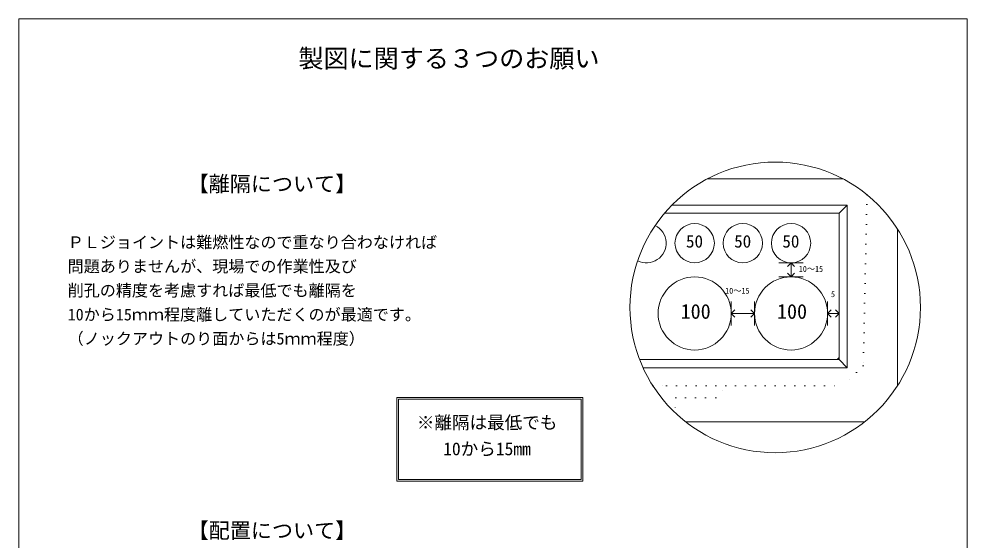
# Model space of a CAD drawing. Units: millimetres, scale not verified. Extents: x -4897 to 18483, y -2289 to 2289.
# Drawn here: x -4897 to -1837, y 607 to 2289 of the extents above; entities that cross this region are included whole.
import ezdxf
from ezdxf.enums import TextEntityAlignment as Align

# ---------------------------------------------------------------- set-up
doc = ezdxf.new("R2010")
doc.units = ezdxf.units.MM
doc.header["$LTSCALE"] = 10
doc.linetypes.add('USER5', pattern=[3.185, 0.01, -3.175])
for name, color, linetype, lineweight in [('0-2_waku', 7, 'Continuous', 18), ('0-3_gaikei', 7, 'Continuous', 18), ('0-4_kakure', 7, 'USER5', 18), ('0-5_sunpou', 7, 'Continuous', 5), ('0-7_hole', 7, 'Continuous', 18), ('0-8_uchigawa', 6, 'Continuous', 18), ('0-D_文字１', 7, 'Continuous', 18)]:
    doc.layers.add(name, color=color, linetype=linetype, lineweight=lineweight)
doc.styles.add('ＭＳ ゴシック', font='')
doc.styles.get('ＭＳ ゴシック').set_extended_font_data('MS Gothic')

# ---------------------------------------------------------------- blocks, each defined once
blk = doc.blocks.new('_Open90')
at = {"layer": '0-5_sunpou'}
blk.add_line((0, 0), (-1, 0), dxfattribs=at)
blk.add_lwpolyline([(-0.5, 0.5), (0, 0), (-0.5, -0.5)], dxfattribs=at)

msp = doc.modelspace()

# ---------------------------------------------------------------- linework, layer by layer
at = {"layer": '0-2_waku'}
for p, q in [((-4896.72, 2288.65), (-1836.72, 2288.65)), ((-4896.72, 2288.65), (-1836.72, 2288.65)), ((-4896.72, 2288.65), (-4896.72, -1986.35)), ((-1836.72, 2288.65), (-1836.72, -1986.35))]:
    msp.add_line(p, q, dxfattribs=at)
at = {"layer": '0-3_gaikei'}
for p, q in [((-2236.85, 1772.36), (-2674.98, 1772.36)), ((-2060.63, 1105.62), (-2060.63, 1609.99)), ((-2744.53, 988.28), (-2167.3, 988.28))]:
    msp.add_line(p, q, dxfattribs=at)
at = {"layer": '0-4_kakure'}
for p, q in [((-2850.75, 1104.92), (-2806.54, 1104.92)), ((-2806.54, 1104.92), (-2236.3, 1104.92)), ((-2806.54, 1104.92), (-2236.3, 1104.92)), ((-2776.8, 1066.04), (-2779.94, 1018.91)), ((-2776.8, 1066.04), (-2673.12, 1066.04))]:
    msp.add_line(p, q, dxfattribs=at)
for points in [[(-2159.64, 1721.22), (-2171.5, 1169.72), (-2236.3, 1104.92)], [(-2776.8, 1066.04), (-2647.2, 1066.04), (-2608.32, 1104.92)]]:
    msp.add_lwpolyline(points, dxfattribs=at)
at = {"layer": '0-5_sunpou', "color": 150, "lineweight": 18}
for p, q in [((-2443.66, 1501.49), (-2365.9, 1501.49)), ((-2443.66, 1456.13), (-2365.9, 1456.13)), ((-2597.89, 1377.08), (-2597.89, 1299.32)), ((-2522.72, 1377.08), (-2522.72, 1299.32)), ((-2286.74, 1377.08), (-2286.74, 1299.32)), ((-2249.26, 1377.08), (-2249.26, 1299.32)), ((-2597.89, 1338.2), (-2522.72, 1338.2)), ((-2286.74, 1338.2), (-2249.26, 1338.2)), ((-2249.26, 1196.55), (-2256.43, 1189.16))]:
    msp.add_line(p, q, dxfattribs=at)
msp.add_circle((-2455.91, 1357.8), 468.88, dxfattribs=at)
at = {"layer": '0-7_hole'}
for centre, radius in [((-2715.82, 1565), 63.5), ((-2560.3, 1565), 63.5), ((-2404.78, 1565), 63.5), ((-2715.82, 1338.2), 117.94), ((-2404.78, 1338.2), 117.94)]:
    msp.add_circle(centre, radius, dxfattribs=at)
msp.add_arc((-2871.34, 1565), 63.5, 243.19936, 63.78529, dxfattribs=at)
at = {"layer": '0-8_uchigawa'}
for p, q in [((-2788.69, 1688.12), (-2223.34, 1688.12)), ((-2223.34, 1163.24), (-2223.34, 1688.12)), ((-2812.55, 1662.2), (-2806.54, 1662.2)), ((-2249.26, 1189.16), (-2249.26, 1662.2)), ((-2893.41, 1189.16), (-2806.54, 1189.16)), ((-2882.52, 1163.24), (-2806.54, 1163.24)), ((-2806.54, 1189.16), (-2249.26, 1189.16)), ((-2806.54, 1163.24), (-2223.34, 1163.24)), ((-2223.34, 1163.24), (-2249.26, 1189.16)), ((-3677.19, 1066.9), (-3077.19, 1066.9)), ((-3677.19, 796.9), (-3677.19, 1066.9)), ((-3672.19, 1061.9), (-3082.19, 1061.9)), ((-3672.19, 801.9), (-3672.19, 1061.9)), ((-3082.19, 801.9), (-3082.19, 1061.9)), ((-3077.19, 796.9), (-3077.19, 1066.9)), ((-3677.19, 796.9), (-3077.19, 796.9)), ((-3672.19, 801.9), (-3082.19, 801.9))]:
    msp.add_line(p, q, dxfattribs=at)
msp.add_lwpolyline([(-2806.54, 1662.2), (-2249.26, 1662.2), (-2223.34, 1688.12)], dxfattribs=at)

# ---------------------------------------------------------------- block references
at = {"layer": '0-5_sunpou', "xscale": 23.328, "yscale": 23.328}
for p, rotation in [((-2404.78, 1501.49), 90), ((-2404.78, 1456.13), 270), ((-2597.89, 1338.2), 180), ((-2286.74, 1338.2), 180)]:
    msp.add_blockref('_Open90', p, dxfattribs=dict(at, rotation=rotation))
for p in [(-2522.72, 1338.2), (-2249.26, 1338.2)]:
    msp.add_blockref('_Open90', p, dxfattribs=at)

# ---------------------------------------------------------------- texts
at = {"layer": '0-D_文字１', "style": 'ＭＳ ゴシック'}
for s, height, p in [('製図に関する３つのお願い', 59.38, (-3994.77, 2113.85)), ('【離隔について】', 49.88, (-4352.37, 1716.76)), ('ＰＬジョイントは難燃性なので重なり合わなければ', 38.01, (-4739.49, 1537.63)), ('50', 40.38, (-2743.81, 1538.63)), ('50', 40.38, (-2588.29, 1538.63)), ('50', 40.38, (-2432.77, 1538.63)), ('問題ありませんが、現場での作業性及び', 38.01, (-4739.49, 1459.87)), ('10～15', 19, (-2379.72, 1466.81)), ('削孔の精度を考慮すれば最低でも離隔を', 38.01, (-4739.49, 1382.11)), ('10～15', 19, (-2617.25, 1396.31)), ('5', 19, (-2275.58, 1385.28)), ('10から15ｍｍ程度離していただくのが最適です。', 38.01, (-4739.49, 1304.35)), ('100', 47.51, (-2761.11, 1306.86)), ('100', 47.51, (-2450.07, 1306.86)), ('（ノックアウトのり面からは5ｍｍ程度）', 38.01, (-4739.49, 1226.59)), ('※離隔は最低でも', 41.57, (-3612.56, 953.1)), ('\u3000 10から15mm', 41.57, (-3612.56, 868.05)), ('【配置について】', 49.88, (-4352.37, 597.9))]:
    msp.add_text(s, height=height, dxfattribs=at).set_placement(p, align=Align.BOTTOM_LEFT)

doc.saveas('drawing.dxf')
